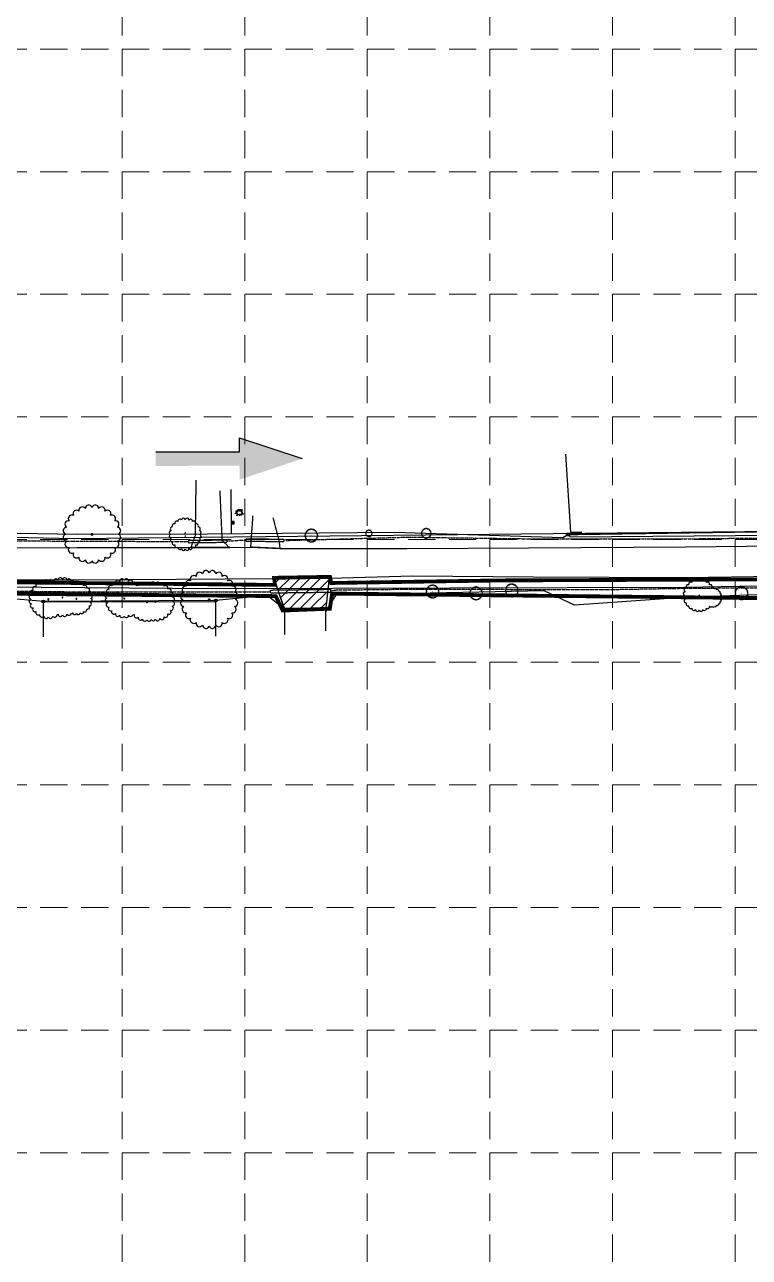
# Model space of a CAD drawing. Header units: inches. Extents: x 2602013 to 2607782, y 7036322 to 7039931.
# Drawn here: x 2605816 to 2606348, y 7038139 to 7039044 of the extents above; entities that cross this region are included whole.
import ezdxf

# ---------------------------------------------------------------- set-up
doc = ezdxf.new("R2010")
doc.units = ezdxf.units.IN
doc.header["$MEASUREMENT"] = 0
for name, pattern in [('DASHED', [0.8, 0.75, -0.05]), ('HIDDEN', [0.375, 0.25, -0.125]), ('SCREEK', [1.04, 0.9, -0.035, 0, -0.035, 0, -0.035, 0, -0.035])]:
    doc.linetypes.add(name, pattern=pattern)
for name, color, linetype in [('ARROWS', 252, 'Continuous'), ('BLDG', 192, 'Continuous'), ('DITCH', 7, 'SCREEK'), ('EASPH-PVMT', 7, 'Continuous'), ('EG-PVMT', 250, 'HIDDEN'), ('EGAS', 50, 'DASHED'), ('ETEL', 33, 'DASHED'), ('EXSTSEW', 5, 'DASHED'), ('FENCEBW', 7, 'BWF'), ('GRID', 254, 'HIDDEN'), ('HATCH', 10, 'Continuous'), ('LIMITS OF DISTURBANCE', 1, 'HIDDEN'), ('PWAT', 4, 'Continuous'), ('SILT FENCE', 200, 'Continuous'), ('TREE', 250, 'Continuous'), ('TREET', 250, 'Continuous')]:
    doc.layers.add(name, color=color, linetype=linetype)
doc.styles.get("Standard").update_dxf_attribs({"font": 'ARIAL.TTF'})
doc.styles.add('UTIL', font='romans.shx', dxfattribs={"width": 0.9})
doc.linetypes.add('ASPH-E', pattern='A,0.45,-0.05,0.9,[138,ltypeshp.shx,S=0.013,R=0,X=0,Y=0],0.45', length=1.85)
doc.linetypes.add('ASPH-E2', pattern='A,0.45,-0.05,0.9,[138,ltypeshp.shx,S=-0.013,R=0,X=0,Y=0],0.45', length=1.85)
doc.linetypes.add('BARBWIRE_1', pattern='A,1,-0.1,["X",Standard,S=0.075,R=0,X=-0.025,Y=-0.0375],-0.1', length=1.2)
doc.linetypes.add('BWF', pattern='A,0.9,-0.05,[135,ltypeshp.shx,S=0.03,R=0,X=0,Y=0],-0.05', length=1)
doc.linetypes.add('GAS', pattern='A,0.8,-0.05,0.8,-0.05,0.8,-0.12,["GAS",UTIL,S=0.08,R=0,X=-0.1,Y=-0.04],-0.15', length=2.77)
doc.linetypes.add('TELE', pattern='A,0.8,-0.05,0.8,-0.05,0.8,-0.15,["TELE",UTIL,S=0.08,R=0,X=-0.1,Y=-0.04],-0.2', length=2.85)

# ---------------------------------------------------------------- blocks, each defined once
blk = doc.blocks.new('treet')
at = {"layer": 'TREET', "const_width": 0.5}
blk.add_lwpolyline([(-0.25, 0, 1), (0.25, 0, 1)], format="xyb", close=True, dxfattribs=at)
blk = doc.blocks.new('A$C33723172')
at = {"layer": 'ARROWS', "color": 7}
for p, q in [((11.14, 24.49), (5.46, 10.23)), ((7.83, 9.28), (0, 0)), ((5.46, 10.23), (7.83, 9.28))]:
    blk.add_line(p, q, dxfattribs=at)
for points in [[(11.14, 24.49), (8.77, 25.44), (5.46, 10.23), (3.08, 11.17)], [(0.7, 12.12), (7.83, 9.28), (0, 0), (7.83, 9.28)]]:
    blk.add_solid(points, dxfattribs=at)

msp = doc.modelspace()

# ---------------------------------------------------------------- hatches: boundary and pattern name
at = {"layer": 'HATCH'}
h = msp.add_hatch(dxfattribs=at)
h.set_pattern_fill('ANSI31', color=0, scale=42, style=0)
h.set_pattern_definition([(45, (-1042197.7116, -2815254.158), (-3.7123106011, 3.7123106011), [])])
h.paths.add_polyline_path([(2606039.33, 7038638.16), (2605998.82, 7038637.38), (2606005.92, 7038616.08), (2606036.92, 7038616.26)])

# ---------------------------------------------------------------- linework, layer by layer
at = {"layer": 'BLDG'}
for p, q in [((2605829.34, 7038620.51), (2605955.82, 7038620.88)), ((2605829.41, 7038595.02), (2605829.34, 7038620.51)), ((2605955.9, 7038595.38), (2605955.82, 7038620.88))]:
    msp.add_line(p, q, dxfattribs=at)
at = {"layer": 'DITCH'}
for p, q in [((2605762.04, 7038665.71), (2605854.39, 7038665.13)), ((2605964.04, 7038665.2), (2605978.27, 7038666.08)), ((2606007.31, 7038665.67), (2606096.76, 7038668.1)), ((2606096.76, 7038668.1), (2606185.96, 7038666.89)), ((2606185.96, 7038666.89), (2606300.68, 7038666.85)), ((2606300.68, 7038666.85), (2606393.37, 7038667.91)), ((2605854.39, 7038665.13), (2605935.83, 7038664.9)), ((2606043.09, 7038629.28), (2606101.2, 7038629.97)), ((2606101.2, 7038629.97), (2606240.02, 7038629.57)), ((2606240.02, 7038629.57), (2606300, 7038630.59)), ((2606300, 7038630.59), (2606396.05, 7038631.26)), ((2605754.79, 7038629.08), (2605855.64, 7038627.95)), ((2605855.64, 7038627.95), (2605994.53, 7038627.99)), ((2605994.53, 7038627.99), (2605996, 7038628.21)), ((2606040.02, 7038628.79), (2606043.09, 7038629.28))]:
    msp.add_line(p, q, dxfattribs=at)
at = {"layer": 'EASPH-PVMT', "linetype": 'ASPH-E2'}
for p, q in [((2605761.56, 7038660.09), (2605854.24, 7038660.46)), ((2605854.24, 7038660.46), (2605937.73, 7038660.51)), ((2605937.73, 7038660.51), (2605966.19, 7038660.4)), ((2605966.19, 7038660.4), (2605981.6, 7038660.67)), ((2605981.6, 7038660.67), (2606002.99, 7038659.74)), ((2606002.99, 7038659.74), (2606096.2, 7038659.81)), ((2606096.2, 7038659.81), (2606185.49, 7038660.2)), ((2606185.49, 7038660.2), (2606300.92, 7038660.97)), ((2606300.92, 7038660.97), (2606394.46, 7038662.11))]:
    msp.add_line(p, q, dxfattribs=at)
at = {"layer": 'EASPH-PVMT', "linetype": 'ASPH-E'}
for p, q in [((2606039.26, 7038638.02), (2606100.55, 7038639.78)), ((2606100.55, 7038639.78), (2606188.98, 7038638.86)), ((2606188.98, 7038638.86), (2606300.42, 7038638.51)), ((2606300.42, 7038638.51), (2606394.9, 7038639.84)), ((2605757.76, 7038636.73), (2605855.72, 7038636.76)), ((2605855.72, 7038636.76), (2605998.44, 7038637.69)), ((2605998.44, 7038637.69), (2606039.26, 7038638.02))]:
    msp.add_line(p, q, dxfattribs=at)
at = {"layer": 'EG-PVMT'}
for p, q in [((2605940.98, 7038669.42), (2605941.53, 7038710.01)), ((2605958.83, 7038701.99), (2605960.43, 7038665.58)), ((2605981.6, 7038660.67), (2605983.24, 7038683.78)), ((2605997.87, 7038682.22), (2606002.2, 7038665.81)), ((2605937.73, 7038660.51), (2605940.98, 7038669.42)), ((2606002.2, 7038665.81), (2606002.99, 7038659.74)), ((2605966.19, 7038660.4), (2605937.73, 7038660.51)), ((2605960.43, 7038665.58), (2605966.19, 7038660.4)), ((2606002.99, 7038659.74), (2605981.6, 7038660.67)), ((2606039.26, 7038638.02), (2605998.44, 7038637.69)), ((2605998.44, 7038637.69), (2606006.44, 7038615.22)), ((2606036.69, 7038613.68), (2606039.26, 7038638.02)), ((2606006.44, 7038615.22), (2606006.31, 7038596.33)), ((2606036.65, 7038599.36), (2606036.69, 7038613.68))]:
    msp.add_line(p, q, dxfattribs=at)
at = {"layer": 'EGAS', "color": 7}
for p, q in [((2605967.71, 7038679.46), (2605969.29, 7038677.88)), ((2605969.29, 7038679.46), (2605967.71, 7038677.88))]:
    msp.add_line(p, q, dxfattribs=at)
at = {"layer": 'EGAS', "color": 7, "linetype": 'GAS', "ltscale": 0.8}
for p, q in [((2605515.02, 7038674.55), (2605851.92, 7038667.09)), ((2605851.92, 7038667.09), (2606555.16, 7038674.42))]:
    msp.add_line(p, q, dxfattribs=at)
at = {"layer": 'EGAS', "color": 7}
msp.add_lwpolyline([(2605969.29, 7038679.46), (2605967.71, 7038679.46), (2605967.71, 7038677.88), (2605969.29, 7038677.88)], close=True, dxfattribs=at)
at = {"layer": 'ETEL', "color": 252, "linetype": 'TELE', "ltscale": 0.8}
for p, q in [((2605729.73, 7038672.64), (2605854.04, 7038670.17)), ((2605854.04, 7038670.17), (2605949.78, 7038670.52)), ((2605949.78, 7038670.52), (2606086.95, 7038671.62)), ((2606086.95, 7038671.62), (2606210.58, 7038667.78)), ((2606210.58, 7038667.78), (2606214.37, 7038670.03)), ((2606214.37, 7038670.03), (2606216.11, 7038668.2)), ((2606216.11, 7038668.2), (2606473.34, 7038670.28))]:
    msp.add_line(p, q, dxfattribs=at)
at = {"layer": 'ETEL', "color": 252}
for p, q in [((2606213.32, 7038671.08), (2606215.42, 7038668.98)), ((2606215.42, 7038671.08), (2606213.32, 7038668.98)), ((2606214.37, 7038670.03), (2606478.07, 7038673.97))]:
    msp.add_line(p, q, dxfattribs=at)
msp.add_lwpolyline([(2606213.32, 7038671.08), (2606215.42, 7038671.08), (2606215.42, 7038668.98), (2606213.32, 7038668.98)], close=True, dxfattribs=at)
at = {"layer": 'EXSTSEW'}
for p, q in [((2605935.82, 7038665.77), (2605964.03, 7038666.12)), ((2605935.82, 7038665.77), (2605935.84, 7038664.02)), ((2605964.03, 7038666.12), (2605964.05, 7038664.37)), ((2605978.26, 7038665.2), (2605978.28, 7038666.95)), ((2605978.28, 7038666.95), (2606005.76, 7038666.58)), ((2606005.76, 7038666.58), (2606005.74, 7038664.83)), ((2605935.84, 7038664.02), (2605964.05, 7038664.37)), ((2605978.26, 7038665.2), (2606005.74, 7038664.83)), ((2605995.98, 7038629.26), (2606040, 7038629.84)), ((2606040, 7038629.84), (2606040.03, 7038627.74)), ((2605996.01, 7038627.16), (2605995.98, 7038629.26)), ((2605996.01, 7038627.16), (2606040.03, 7038627.74))]:
    msp.add_line(p, q, dxfattribs=at)
at = {"layer": 'FENCEBW', "ltscale": 0.5}
for p, q in [((2606212.51, 7038729.03), (2606216.35, 7038671.71)), ((2605967.54, 7038671.05), (2605967.22, 7038703.1)), ((2606216.35, 7038671.71), (2606224.7, 7038671.76))]:
    msp.add_line(p, q, dxfattribs=at)
at = {"layer": 'FENCEBW', "linetype": 'BARBWIRE_1'}
for p, q in [((2605829.34, 7038620.86), (2605779.03, 7038625.35)), ((2605955.82, 7038621.58), (2605829.34, 7038620.86)), ((2605993.6, 7038625.19), (2605955.82, 7038621.58)), ((2606006.44, 7038615.22), (2605993.6, 7038625.19)), ((2606044.09, 7038625.74), (2606036.69, 7038613.68)), ((2606101.21, 7038626.8), (2606044.09, 7038625.74)), ((2606196.86, 7038628.58), (2606101.21, 7038626.8)), ((2606219.2, 7038618.12), (2606196.86, 7038628.58)), ((2606298.98, 7038623.75), (2606219.2, 7038618.12)), ((2606395.69, 7038627.17), (2606298.98, 7038623.75))]:
    msp.add_line(p, q, dxfattribs=at)
for centre in [(2605829.34, 7038620.86), (2605955.82, 7038621.58)]:
    msp.add_circle(centre, 1.05, dxfattribs=at)
at = {"layer": 'GRID', "color": 252, "linetype": 'HIDDEN', "lineweight": 0, "ltscale": 80}
for p, q in [((2605887.11, 7039836.31), (2605887.11, 7036685.92)), ((2605977.11, 7039836.31), (2605977.11, 7036685.92)), ((2606067.11, 7039836.31), (2606067.11, 7036685.92)), ((2606157.11, 7039836.31), (2606157.11, 7036685.92)), ((2606247.11, 7039836.31), (2606247.11, 7036685.92)), ((2606337.11, 7039836.31), (2606337.11, 7036685.92)), ((2602107.11, 7039026.31), (2607687.11, 7039026.31)), ((2602107.11, 7038936.31), (2607687.11, 7038936.31)), ((2602107.11, 7038846.31), (2607687.11, 7038846.31)), ((2602107.11, 7038756.31), (2607687.11, 7038756.31)), ((2602107.11, 7038666.31), (2607687.11, 7038666.31)), ((2602107.11, 7038576.31), (2607687.11, 7038576.31)), ((2602107.11, 7038486.31), (2607687.11, 7038486.31)), ((2602107.11, 7038396.31), (2607687.11, 7038396.31)), ((2602107.11, 7038306.31), (2607687.11, 7038306.31)), ((2602107.11, 7038216.31), (2607687.11, 7038216.31))]:
    msp.add_line(p, q, dxfattribs=at)
at = {"layer": 'HATCH', "color": 0}
msp.add_lwpolyline([(2606039.33, 7038638.16), (2605998.82, 7038637.38), (2606005.92, 7038616.08), (2606036.92, 7038616.26)], close=True, dxfattribs=at)
at = {"layer": 'LIMITS OF DISTURBANCE', "ltscale": 30, "const_width": 2.8}
for points in [[(2606428.98, 7038637.37), (2606165.68, 7038636.32), (2606040.72, 7038634.44), (2606039.77, 7038638.95), (2605998.7, 7038638.24), (2605999.41, 7038633.02), (2605557.5, 7038637.34), (2605503.57, 7038640.75), (2605500.92, 7038638.86), (2605008.91, 7038644.19)], [(2605009.11, 7038634.39), (2605498.96, 7038628.65), (2605500.76, 7038614.92), (2605563.2, 7038614.92), (2605563.53, 7038628.65), (2605999.94, 7038624.81), (2606005.02, 7038614.2), (2606039.65, 7038615.58), (2606041.27, 7038626.66), (2606519.25, 7038621.63)]]:
    msp.add_lwpolyline(points, dxfattribs=at)
at = {"layer": 'PWAT', "color": 4, "linetype": 'Continuous', "lineweight": 25}
for p, q in [((2606299.69, 7038631.32), (2607185.47, 7038648.57)), ((2605577.63, 7038633.43), (2605956.28, 7038630.42)), ((2605956.28, 7038630.42), (2606299.69, 7038631.32))]:
    msp.add_line(p, q, dxfattribs=at)
at = {"layer": 'TREE'}
for points in [[(2605884.31, 7038670.32, 0.836526), (2605883.65, 7038675.35, 0.836526), (2605881.7, 7038680.05, 0.836526), (2605878.61, 7038684.08, 0.836526), (2605874.58, 7038687.17, 0.836526), (2605869.89, 7038689.12, 0.832239), (2605865.02, 7038689.9, 0.832239), (2605860.15, 7038689.12, 0.836526), (2605855.45, 7038687.17, 0.836526), (2605851.42, 7038684.08, 0.836526), (2605848.33, 7038680.05, 0.836526), (2605846.39, 7038675.35, 0.836526), (2605845.72, 7038670.32, 0.836526), (2605846.39, 7038665.28, 0.836526), (2605848.33, 7038660.59, 0.836526), (2605851.42, 7038656.56, 0.836526), (2605855.45, 7038653.46, 0.836526), (2605860.15, 7038651.52, 0.832239), (2605865.02, 7038650.73, 0.832239), (2605869.89, 7038651.52, 0.836526), (2605874.58, 7038653.46, 0.836526), (2605878.61, 7038656.56, 0.836526), (2605881.7, 7038660.59, 0.836526), (2605883.65, 7038665.28, 0.836526)], [(2606030.33, 7038669.25, 0.836526), (2606030.18, 7038670.37, 0.836526), (2606029.75, 7038671.41, 0.836526), (2606029.06, 7038672.31, 0.836526), (2606028.17, 7038672.99, 0.836526), (2606027.13, 7038673.42, 0.832239), (2606026.04, 7038673.6, 0.832239), (2606024.96, 7038673.42, 0.836526), (2606023.92, 7038672.99, 0.836526), (2606023.02, 7038672.31, 0.836526), (2606022.34, 7038671.41, 0.836526), (2606021.9, 7038670.37, 0.836526), (2606021.76, 7038669.25, 0.836526), (2606021.9, 7038668.13, 0.836526), (2606022.34, 7038667.08, 0.836526), (2606023.02, 7038666.19, 0.836526), (2606023.92, 7038665.5, 0.836526), (2606024.96, 7038665.07, 0.832239), (2606026.04, 7038664.89, 0.832239), (2606027.13, 7038665.07, 0.836526), (2606028.17, 7038665.5, 0.836526), (2606029.06, 7038666.19, 0.836526), (2606029.75, 7038667.08, 0.836526), (2606030.18, 7038668.13, 0.836526)], [(2606070.46, 7038670.86, 0.836526), (2606070.38, 7038671.42, 0.836526), (2606070.17, 7038671.94, 0.836526), (2606069.82, 7038672.39, 0.836526), (2606069.38, 7038672.73, 0.836526), (2606068.86, 7038672.95, 0.832239), (2606068.31, 7038673.04, 0.832239), (2606067.77, 7038672.95, 0.836526), (2606067.25, 7038672.73, 0.836526), (2606066.8, 7038672.39, 0.836526), (2606066.46, 7038671.94, 0.836526), (2606066.24, 7038671.42, 0.836526), (2606066.17, 7038670.86, 0.836526), (2606066.24, 7038670.3, 0.836526), (2606066.46, 7038669.78, 0.836526), (2606066.8, 7038669.33, 0.836526), (2606067.25, 7038668.99, 0.836526), (2606067.77, 7038668.77, 0.832239), (2606068.31, 7038668.69, 0.832239), (2606068.86, 7038668.77, 0.836526), (2606069.38, 7038668.99, 0.836526), (2606069.82, 7038669.33, 0.836526), (2606070.17, 7038669.78, 0.836526), (2606070.38, 7038670.3, 0.836526)], [(2606113.6, 7038670.9, 0.836526), (2606113.49, 7038671.73, 0.836526), (2606113.17, 7038672.52, 0.836526), (2606112.65, 7038673.19, 0.836526), (2606111.98, 7038673.7, 0.836526), (2606111.2, 7038674.03, 0.832239), (2606110.39, 7038674.16, 0.832239), (2606109.58, 7038674.03, 0.836526), (2606108.79, 7038673.7, 0.836526), (2606108.12, 7038673.19, 0.836526), (2606107.61, 7038672.52, 0.836526), (2606107.28, 7038671.73, 0.836526), (2606107.17, 7038670.9, 0.836526), (2606107.28, 7038670.06, 0.836526), (2606107.61, 7038669.27, 0.836526), (2606108.12, 7038668.6, 0.836526), (2606108.79, 7038668.09, 0.836526), (2606109.58, 7038667.76, 0.832239), (2606110.39, 7038667.63, 0.832239), (2606111.2, 7038667.76, 0.836526), (2606111.98, 7038668.09, 0.836526), (2606112.65, 7038668.6, 0.836526), (2606113.17, 7038669.27, 0.836526), (2606113.49, 7038670.06, 0.836526)], [(2605970.32, 7038622.34, 0.836526), (2605969.65, 7038627.37, 0.836526), (2605967.71, 7038632.07, 0.836526), (2605964.62, 7038636.1, 0.836526), (2605960.58, 7038639.19, 0.836526), (2605955.89, 7038641.13, 0.832239), (2605951.02, 7038641.92, 0.832239), (2605946.15, 7038641.13, 0.836526), (2605941.46, 7038639.19, 0.836526), (2605937.43, 7038636.1, 0.836526), (2605934.34, 7038632.07, 0.836526), (2605932.39, 7038627.37, 0.836526), (2605931.73, 7038622.34, 0.836526), (2605932.39, 7038617.3, 0.836526), (2605934.34, 7038612.6, 0.836526), (2605937.43, 7038608.57, 0.836526), (2605941.46, 7038605.48, 0.836526), (2605946.15, 7038603.54, 0.832239), (2605951.02, 7038602.75, 0.832239), (2605955.89, 7038603.54, 0.836526), (2605960.58, 7038605.48, 0.836526), (2605964.62, 7038608.57, 0.836526), (2605967.71, 7038612.6, 0.836526), (2605969.65, 7038617.3, 0.836526)], [(2606119.3, 7038628.18, 0.836526), (2606119.16, 7038629.3, 0.836526), (2606118.73, 7038630.34, 0.836526), (2606118.04, 7038631.24, 0.836526), (2606117.14, 7038631.92, 0.836526), (2606116.1, 7038632.35, 0.832239), (2606115.02, 7038632.53, 0.832239), (2606113.94, 7038632.35, 0.836526), (2606112.89, 7038631.92, 0.836526), (2606112, 7038631.24, 0.836526), (2606111.31, 7038630.34, 0.836526), (2606110.88, 7038629.3, 0.836526), (2606110.73, 7038628.18, 0.836526), (2606110.88, 7038627.06, 0.836526), (2606111.31, 7038626.02, 0.836526), (2606112, 7038625.12, 0.836526), (2606112.89, 7038624.43, 0.836526), (2606113.94, 7038624, 0.832239), (2606115.02, 7038623.82, 0.832239), (2606116.1, 7038624, 0.836526), (2606117.14, 7038624.43, 0.836526), (2606118.04, 7038625.12, 0.836526), (2606118.73, 7038626.02, 0.836526), (2606119.16, 7038627.06, 0.836526)], [(2606151.2, 7038626.84, 0.836526), (2606151.05, 7038627.96, 0.836526), (2606150.62, 7038629.01, 0.836526), (2606149.93, 7038629.9, 0.836526), (2606149.04, 7038630.59, 0.836526), (2606148, 7038631.02, 0.832239), (2606146.91, 7038631.2, 0.832239), (2606145.83, 7038631.02, 0.836526), (2606144.79, 7038630.59, 0.836526), (2606143.89, 7038629.9, 0.836526), (2606143.21, 7038629.01, 0.836526), (2606142.77, 7038627.96, 0.836526), (2606142.63, 7038626.84, 0.836526), (2606142.77, 7038625.72, 0.836526), (2606143.21, 7038624.68, 0.836526), (2606143.89, 7038623.79, 0.836526), (2606144.79, 7038623.1, 0.836526), (2606145.83, 7038622.67, 0.832239), (2606146.91, 7038622.49, 0.832239), (2606148, 7038622.67, 0.836526), (2606149.04, 7038623.1, 0.836526), (2606149.93, 7038623.79, 0.836526), (2606150.62, 7038624.68, 0.836526), (2606151.05, 7038625.72, 0.836526)], [(2606177.45, 7038628.95, 0.836526), (2606177.3, 7038630.07, 0.836526), (2606176.87, 7038631.11, 0.836526), (2606176.18, 7038632.01, 0.836526), (2606175.29, 7038632.69, 0.836526), (2606174.24, 7038633.13, 0.832239), (2606173.16, 7038633.3, 0.832239), (2606172.08, 7038633.13, 0.836526), (2606171.03, 7038632.69, 0.836526), (2606170.14, 7038632.01, 0.836526), (2606169.45, 7038631.11, 0.836526), (2606169.02, 7038630.07, 0.836526), (2606168.87, 7038628.95, 0.836526), (2606169.02, 7038627.83, 0.836526), (2606169.45, 7038626.79, 0.836526), (2606170.14, 7038625.89, 0.836526), (2606171.03, 7038625.2, 0.836526), (2606172.08, 7038624.77, 0.832239), (2606173.16, 7038624.6, 0.832239), (2606174.24, 7038624.77, 0.836526), (2606175.29, 7038625.2, 0.836526), (2606176.18, 7038625.89, 0.836526), (2606176.87, 7038626.79, 0.836526), (2606177.3, 7038627.83, 0.836526)], [(2606346.12, 7038626.96, 0.836526), (2606345.97, 7038628.08, 0.836526), (2606345.54, 7038629.12, 0.836526), (2606344.85, 7038630.02, 0.836526), (2606343.96, 7038630.71, 0.836526), (2606342.91, 7038631.14, 0.832239), (2606341.83, 7038631.31, 0.832239), (2606340.75, 7038631.14, 0.836526), (2606339.71, 7038630.71, 0.836526), (2606338.81, 7038630.02, 0.836526), (2606338.12, 7038629.12, 0.836526), (2606337.69, 7038628.08, 0.836526), (2606337.54, 7038626.96, 0.836526), (2606337.69, 7038625.84, 0.836526), (2606338.12, 7038624.8, 0.836526), (2606338.81, 7038623.9, 0.836526), (2606339.71, 7038623.21, 0.836526), (2606340.75, 7038622.78, 0.832239), (2606341.83, 7038622.61, 0.832239), (2606342.91, 7038622.78, 0.836526), (2606343.96, 7038623.21, 0.836526), (2606344.85, 7038623.9, 0.836526), (2606345.54, 7038624.8, 0.836526), (2606345.97, 7038625.84, 0.836526)]]:
    msp.add_lwpolyline(points, format="xyb", close=True, dxfattribs=at)
msp.add_lwpolyline([(2605974.36, 7038688.58), (2605974.36, 7038688.57), (2605974.33, 7038688.49), (2605974.28, 7038688.36), (2605974.22, 7038688.19), (2605974.17, 7038688.02), (2605974.15, 7038687.85), (2605974.17, 7038687.72), (2605974.26, 7038687.64), (2605974.42, 7038687.63), (2605974.63, 7038687.67), (2605974.88, 7038687.76), (2605975.13, 7038687.86), (2605975.36, 7038687.97), (2605975.55, 7038688.06), (2605975.68, 7038688.12), (2605975.72, 7038688.13), (2605975.65, 7038688.08), (2605975.5, 7038687.97), (2605975.29, 7038687.82), (2605975.05, 7038687.64), (2605974.81, 7038687.45), (2605974.6, 7038687.26), (2605974.44, 7038687.08), (2605974.37, 7038686.92), (2605974.39, 7038686.8), (2605974.51, 7038686.71), (2605974.68, 7038686.64), (2605974.89, 7038686.6), (2605975.12, 7038686.56), (2605975.32, 7038686.54), (2605975.49, 7038686.52), (2605975.6, 7038686.5), (2605975.63, 7038686.47), (2605975.58, 7038686.42), (2605975.5, 7038686.37), (2605975.39, 7038686.31), (2605975.27, 7038686.23), (2605975.17, 7038686.14), (2605975.12, 7038686.05), (2605975.12, 7038685.93), (2605975.2, 7038685.81), (2605975.34, 7038685.67), (2605975.52, 7038685.54), (2605975.71, 7038685.41), (2605975.89, 7038685.29), (2605976.04, 7038685.18), (2605976.14, 7038685.1), (2605976.17, 7038685.05), (2605976.1, 7038685.02), (2605975.96, 7038685.02), (2605975.76, 7038685.04), (2605975.53, 7038685.06), (2605975.29, 7038685.08), (2605975.05, 7038685.09), (2605974.85, 7038685.08), (2605974.69, 7038685.03), (2605974.6, 7038684.95), (2605974.57, 7038684.84), (2605974.57, 7038684.72), (2605974.6, 7038684.6), (2605974.64, 7038684.48), (2605974.67, 7038684.38), (2605974.68, 7038684.32), (2605974.65, 7038684.31), (2605974.57, 7038684.35), (2605974.45, 7038684.42), (2605974.3, 7038684.53), (2605974.13, 7038684.65), (2605973.95, 7038684.76), (2605973.79, 7038684.84), (2605973.64, 7038684.89), (2605973.53, 7038684.88), (2605973.46, 7038684.81), (2605973.43, 7038684.69), (2605973.42, 7038684.53), (2605973.43, 7038684.36), (2605973.45, 7038684.19), (2605973.47, 7038684.03), (2605973.48, 7038683.92), (2605973.46, 7038683.86), (2605973.42, 7038683.87), (2605973.35, 7038683.93), (2605973.26, 7038684.04), (2605973.14, 7038684.16), (2605973, 7038684.29), (2605972.84, 7038684.39), (2605972.67, 7038684.47), (2605972.48, 7038684.49), (2605972.28, 7038684.44), (2605972.07, 7038684.35), (2605971.88, 7038684.22), (2605971.69, 7038684.08), (2605971.54, 7038683.95), (2605971.42, 7038683.85), (2605971.34, 7038683.79), (2605971.32, 7038683.8), (2605971.35, 7038683.89), (2605971.43, 7038684.05), (2605971.54, 7038684.25), (2605971.65, 7038684.49), (2605971.74, 7038684.74), (2605971.81, 7038684.98), (2605971.82, 7038685.19), (2605971.76, 7038685.36), (2605971.62, 7038685.47), (2605971.41, 7038685.53), (2605971.15, 7038685.55), (2605970.89, 7038685.55), (2605970.63, 7038685.53), (2605970.41, 7038685.51), (2605970.24, 7038685.51), (2605970.16, 7038685.53), (2605970.18, 7038685.59), (2605970.29, 7038685.69), (2605970.45, 7038685.81), (2605970.65, 7038685.95), (2605970.85, 7038686.11), (2605971.03, 7038686.28), (2605971.17, 7038686.45), (2605971.24, 7038686.62), (2605971.22, 7038686.78), (2605971.13, 7038686.93), (2605970.99, 7038687.06), (2605970.84, 7038687.17), (2605970.69, 7038687.26), (2605970.57, 7038687.32), (2605970.51, 7038687.34), (2605970.53, 7038687.33), (2605970.65, 7038687.28), (2605970.85, 7038687.2), (2605971.11, 7038687.1), (2605971.39, 7038687.01), (2605971.68, 7038686.93), (2605971.94, 7038686.87), (2605972.15, 7038686.86), (2605972.28, 7038686.9), (2605972.31, 7038687.01), (2605972.27, 7038687.17), (2605972.16, 7038687.36), (2605972.01, 7038687.57), (2605971.85, 7038687.77), (2605971.7, 7038687.96), (2605971.57, 7038688.1), (2605971.5, 7038688.19), (2605971.49, 7038688.21), (2605971.55, 7038688.17), (2605971.65, 7038688.09), (2605971.79, 7038687.99), (2605971.95, 7038687.89), (2605972.13, 7038687.82), (2605972.29, 7038687.77), (2605972.45, 7038687.79), (2605972.57, 7038687.87), (2605972.67, 7038688), (2605972.75, 7038688.17), (2605972.81, 7038688.34), (2605972.85, 7038688.51), (2605972.88, 7038688.64), (2605972.9, 7038688.71), (2605972.91, 7038688.71), (2605972.93, 7038688.62), (2605972.94, 7038688.46), (2605972.96, 7038688.25), (2605972.98, 7038688.02), (2605973.03, 7038687.79), (2605973.09, 7038687.59), (2605973.17, 7038687.45), (2605973.28, 7038687.39), (2605973.42, 7038687.43), (2605973.58, 7038687.55), (2605973.75, 7038687.73), (2605973.91, 7038687.94), (2605974.07, 7038688.15), (2605974.2, 7038688.35), (2605974.3, 7038688.5)], close=True, dxfattribs=at)
for centre, radius, start, end in [((2605823.13, 7038630.25), 1.72, 62.67327, 222.32673), ((2605825.45, 7038632.57), 1.72, 47.67327, 207.32673), ((2605828.29, 7038634.21), 1.72, 32.67327, 192.32673), ((2605831.41, 7038635.1), 1.67, 19.66136, 178.73552), ((2605834.56, 7038635.1), 1.67, 1.26448, 160.33864), ((2605837.68, 7038634.21), 1.72, 128.54044, 147.32673), ((2605835.84, 7038634.01), 1.72, 47.67327, 63.69768), ((2605838.68, 7038635.65), 1.72, 32.67327, 192.32673), ((2605841.8, 7038636.55), 1.67, 19.66136, 178.73552), ((2605844.95, 7038636.55), 1.67, 1.26448, 160.33864), ((2605848.07, 7038635.65), 1.72, 347.67327, 147.32673), ((2605850.91, 7038634.01), 1.72, 26.48336, 132.32673), ((2605852.26, 7038633.4), 1.39, 19.66136, 82.28037), ((2605854.89, 7038633.4), 1.39, 1.26448, 160.33864), ((2605857.49, 7038632.66), 1.43, 347.67327, 147.32673), ((2605859.85, 7038631.29), 1.43, 332.67327, 132.32673), ((2605861.79, 7038629.36), 1.43, 317.67327, 117.32673), ((2605877.18, 7038628.06), 1.72, 77.67327, 237.32673), ((2605878.82, 7038630.9), 1.72, 62.67327, 222.32673), ((2605881.13, 7038633.22), 1.72, 47.67327, 207.32673), ((2605883.97, 7038634.86), 1.72, 32.67327, 192.32673), ((2605887.09, 7038635.75), 1.67, 19.66136, 178.73552), ((2605890.24, 7038635.75), 1.67, 1.26448, 160.33864), ((2605893.36, 7038634.86), 1.72, 347.67327, 147.32673), ((2605896.2, 7038633.22), 1.72, 332.67327, 132.32673), ((2605898.52, 7038630.9), 1.72, 74.9892, 117.32673), ((2605900.62, 7038632.11), 1.72, 32.67327, 164.71912), ((2605903.74, 7038633), 1.67, 19.66136, 178.73552), ((2605906.89, 7038633), 1.67, 27.03798, 160.33864), ((2605910.01, 7038633.37), 1.67, 19.66136, 166.28666), ((2605913.16, 7038633.37), 1.67, 1.26448, 160.33864), ((2605916.28, 7038632.47), 1.72, 347.67327, 147.32673), ((2605919.11, 7038630.83), 1.72, 332.67327, 132.32673), ((2605921.43, 7038628.52), 1.72, 317.67327, 117.32673), ((2606301.12, 7038629.4), 1.43, 77.67327, 237.32673), ((2606302.49, 7038631.77), 1.43, 62.67327, 222.32673), ((2606304.42, 7038633.7), 1.43, 47.67327, 207.32673), ((2606306.78, 7038635.07), 1.43, 32.67327, 192.32673), ((2606309.38, 7038635.81), 1.39, 19.66136, 178.73552), ((2606312.01, 7038635.81), 1.39, 1.26448, 160.33864), ((2606314.61, 7038635.07), 1.43, 347.67327, 147.32673), ((2606316.97, 7038633.7), 1.43, 332.67327, 132.32673), ((2606318.91, 7038631.77), 1.43, 317.67327, 117.32673), ((2606320.27, 7038629.4), 1.43, 74.00975, 102.32673), ((2606321.05, 7038630.04), 0.836, 1.26448, 116.96063), ((2606322.61, 7038629.59), 0.86, 347.67327, 147.32673), ((2606324.03, 7038628.77), 0.86, 332.67327, 132.32673), ((2605820.64, 7038624.25), 1.72, 92.67327, 252.32673), ((2605820.64, 7038620.97), 1.72, 107.67327, 267.32673), ((2605821.49, 7038627.41), 1.72, 77.67327, 237.32673), ((2605863.15, 7038626.99), 1.43, 302.67327, 102.32673), ((2605863.86, 7038624.35), 1.43, 287.67327, 87.32673), ((2605863.86, 7038621.62), 1.43, 272.67327, 72.32673), ((2605876.33, 7038624.9), 1.72, 92.67327, 252.32673), ((2605876.33, 7038621.62), 1.72, 107.67327, 267.32673), ((2605923.07, 7038625.68), 1.72, 302.67327, 102.32673), ((2605923.92, 7038622.51), 1.72, 287.67327, 87.32673), ((2605923.92, 7038619.23), 1.72, 272.67327, 72.32673), ((2606300.41, 7038626.76), 1.43, 92.67327, 252.32673), ((2606300.41, 7038624.03), 1.43, 107.67327, 267.32673), ((2606301.12, 7038621.39), 1.43, 122.67327, 282.32673), ((2606325.19, 7038627.61), 0.86, 317.67327, 117.32673), ((2606325.19, 7038619.97), 0.86, 242.67327, 42.32673), ((2606326, 7038626.19), 0.86, 302.67327, 102.32673), ((2606326, 7038621.39), 0.86, 257.67327, 57.32673), ((2606326.43, 7038624.61), 0.86, 287.67327, 87.32673), ((2606326.43, 7038622.97), 0.86, 272.67327, 72.32673), ((2605821.49, 7038617.8), 1.72, 122.67327, 282.32673), ((2605823.13, 7038614.96), 1.72, 137.67327, 297.32673), ((2605825.45, 7038612.64), 1.72, 152.67327, 312.32673), ((2605828.29, 7038611), 1.72, 167.67327, 327.32673), ((2605837.68, 7038611), 1.72, 212.67327, 12.32673), ((2605840.52, 7038612.64), 1.72, 227.67327, 243.69768), ((2605838.68, 7038612.45), 1.72, 308.54044, 327.32673), ((2605841.8, 7038611.56), 1.67, 181.26448, 340.33864), ((2605844.95, 7038611.56), 1.67, 199.66136, 358.73552), ((2605848.07, 7038612.45), 1.72, 212.67327, 340.95008), ((2605849.66, 7038613.32), 1.43, 271.35402, 327.32673), ((2605852.26, 7038612.58), 1.39, 181.26448, 340.33864), ((2605854.89, 7038612.58), 1.39, 199.66136, 358.73552), ((2605857.49, 7038613.32), 1.43, 212.67327, 12.32673), ((2605859.85, 7038614.69), 1.43, 227.67327, 27.32673), ((2605861.79, 7038616.62), 1.43, 242.67327, 42.32673), ((2605863.15, 7038618.98), 1.43, 257.67327, 57.32673), ((2605877.18, 7038618.45), 1.72, 122.67327, 282.32673), ((2605878.82, 7038615.61), 1.72, 137.67327, 297.32673), ((2605881.13, 7038613.29), 1.72, 152.67327, 312.32673), ((2605883.97, 7038611.65), 1.72, 167.67327, 327.32673), ((2605895.47, 7038612.86), 1.72, 254.9892, 297.32673), ((2605897.79, 7038610.54), 1.72, 152.67327, 312.32673), ((2605919.11, 7038610.91), 1.72, 227.67327, 27.32673), ((2605921.43, 7038613.23), 1.72, 242.67327, 42.32673), ((2605923.07, 7038616.06), 1.72, 257.67327, 57.32673), ((2606302.49, 7038619.03), 1.43, 137.67327, 297.32673), ((2606304.42, 7038617.09), 1.43, 152.67327, 312.32673), ((2606306.78, 7038615.73), 1.43, 167.67327, 327.32673), ((2606309.38, 7038614.98), 1.39, 181.26448, 340.33864), ((2606312.01, 7038614.98), 1.39, 199.66136, 358.73552), ((2606314.61, 7038615.73), 1.43, 212.67327, 12.32673), ((2606316.97, 7038617.09), 1.43, 227.67327, 7.27667), ((2606317.91, 7038617.99), 0.86, 304.27697, 327.32673), ((2606319.47, 7038617.54), 0.836, 181.26448, 340.33864), ((2606321.05, 7038617.54), 0.836, 199.66136, 358.73552), ((2606322.61, 7038617.99), 0.86, 212.67327, 12.32673), ((2606324.03, 7038618.81), 0.86, 227.67327, 27.32673), ((2605831.41, 7038610.11), 1.67, 181.26448, 340.33864), ((2605834.56, 7038610.11), 1.67, 199.66136, 358.73552), ((2605887.09, 7038610.76), 1.67, 181.26448, 340.33864), ((2605890.24, 7038610.76), 1.67, 199.66136, 358.73552), ((2605893.36, 7038611.65), 1.72, 212.67327, 344.71912), ((2605900.62, 7038608.9), 1.72, 167.67327, 327.32673), ((2605903.74, 7038608.01), 1.67, 181.26448, 340.33864), ((2605906.89, 7038608.01), 1.67, 199.66136, 346.28666), ((2605910.01, 7038608.38), 1.67, 207.03798, 340.33864), ((2605913.16, 7038608.38), 1.67, 199.66136, 358.73552), ((2605916.28, 7038609.27), 1.72, 212.67327, 12.32673)]:
    msp.add_arc(centre, radius, start, end, dxfattribs=at)
for centre, major_axis, start_param, end_param in [((2605923.92, 7038674.15), (1.01, 1.01), 0.570256, 3.356735), ((2605925.28, 7038676.51), (-1.01, 1.01), -1.26234, 1.524139), ((2605927.22, 7038678.45), (-1.01, 1.01), -1.524139, 1.26234), ((2605929.58, 7038679.81), (1.01, 1.01), 6.068043, 8.854522), ((2605932.18, 7038680.56), (-0.985, 0.985), 4.270146, 7.046514), ((2605934.81, 7038680.56), (0.985, 0.985), 5.519856, 8.296224), ((2605937.41, 7038679.81), (-1.01, 1.01), 3.711849, 6.498327), ((2605939.77, 7038678.45), (1.01, 1.01), 5.020846, 7.807324), ((2605941.7, 7038676.51), (1.01, 1.01), 4.759046, 7.545525), ((2605943.07, 7038674.15), (-1.01, 1.01), 2.926451, 5.712929), ((2605923.21, 7038671.51), (-1.01, 1.01), -0.738741, 2.047738), ((2605923.21, 7038668.78), (1.01, 1.01), 1.093855, 3.880334), ((2605923.92, 7038666.14), (-1.01, 1.01), -0.215142, 2.571337), ((2605943.07, 7038666.14), (1.01, 1.01), 3.711849, 6.498327), ((2605943.78, 7038671.51), (1.01, 1.01), 4.235447, 7.021926), ((2605943.78, 7038668.78), (-1.01, 1.01), 2.402852, 5.18933), ((2605925.28, 7038663.77), (1.01, 1.01), 1.617454, 4.403932), ((2605927.22, 7038661.84), (1.01, 1.01), 1.879253, 4.665732), ((2605929.58, 7038660.47), (-1.01, 1.01), 0.570256, 3.356735), ((2605932.18, 7038659.73), (0.985, 0.985), 2.378264, 5.154632), ((2605934.81, 7038659.73), (-0.985, 0.985), 1.128554, 3.904921), ((2605937.41, 7038660.47), (1.01, 1.01), 2.926451, 5.712929), ((2605939.77, 7038661.84), (-1.01, 1.01), 1.617454, 4.403932), ((2605941.7, 7038663.77), (-1.01, 1.01), 1.879253, 4.665732)]:
    msp.add_ellipse(centre, major_axis=major_axis, ratio=1, start_param=start_param, end_param=end_param, dxfattribs=at)
at = {"layer": 'TREET'}
for centre, major_axis, start_param, end_param in [((2605832.98, 7038622.46), (-0.247, 0.247), 3.926991, 7.068583), ((2605832.98, 7038622.46), (-0.247, 0.247), 0.785398, 3.926991), ((2605843.38, 7038623.9), (-0.247, 0.247), 3.926991, 7.068583), ((2605843.38, 7038623.9), (-0.247, 0.247), 0.785398, 3.926991), ((2605853.58, 7038622.86), (-0.206, 0.206), 3.926991, 7.068583), ((2605853.58, 7038622.86), (-0.206, 0.206), 0.785398, 3.926991), ((2605888.67, 7038623.1), (-0.247, 0.247), 3.926991, 7.068583), ((2605888.67, 7038623.1), (-0.247, 0.247), 0.785398, 3.926991), ((2605905.32, 7038620.36), (-0.247, 0.247), 3.926991, 7.068583), ((2605905.32, 7038620.36), (-0.247, 0.247), 0.785398, 3.926991), ((2605911.58, 7038620.72), (-0.247, 0.247), 3.926991, 7.068583), ((2605911.58, 7038620.72), (-0.247, 0.247), 0.785398, 3.926991), ((2606310.7, 7038625.27), (-0.206, 0.206), 3.926991, 7.068583), ((2606310.7, 7038625.27), (-0.206, 0.206), 0.785398, 3.926991), ((2606320.26, 7038623.71), (0.124, 0.124), 5.497787, 8.63938), ((2606320.26, 7038623.71), (0.124, 0.124), 2.356194, 5.497787)]:
    msp.add_ellipse(centre, major_axis=major_axis, ratio=1, start_param=start_param, end_param=end_param, dxfattribs=at)

# ---------------------------------------------------------------- block references
at = {"layer": 'SILT FENCE', "color": 0, "ltscale": 30, "xscale": 3.99999999912486, "yscale": 4, "zscale": 4, "rotation": 111.8498237540236}
msp.add_blockref('A$C33723172', (2606019.37, 7038725.69), dxfattribs=at)
at = {"layer": 'TREET'}
for p, xscale, yscale, zscale in [((2605865.02, 7038670.09), 2.099160000216216, 2.099159999750555, 2.099159999947634), ((2606026.04, 7038669.2), 0.466480000410229, 0.4664799999445677, 0.4664799999883631), ((2606068.31, 7038670.84), 0.2332399999722838, 0.2332399999722838, 0.2332399999941815), ((2606110.39, 7038670.86), 0.349860000424087, 0.349860000424087, 0.3498599999912724), ((2605951.02, 7038622.11), 2.099160000216216, 2.099159999750555, 2.099159999947634), ((2606115.02, 7038628.13), 0.466480000410229, 0.4664799999445677, 0.4664799999883631), ((2606146.91, 7038626.79), 0.466480000410229, 0.4664799999445677, 0.4664799999883631), ((2606173.16, 7038628.9), 0.466480000410229, 0.4664799999445677, 0.4664799999883631), ((2606341.83, 7038626.91), 0.466480000410229, 0.4664799999445677, 0.4664799999883631)]:
    msp.add_blockref('treet', p, dxfattribs=dict(at, xscale=xscale, yscale=yscale, zscale=zscale))
at = {"layer": 'TREET', "xscale": 1.166199999739106, "yscale": 1.166199999861419, "zscale": 0.1166199999970908, "rotation": 191.776849009522}
for p in [(2605933.49, 7038671.18), (2605933.49, 7038668.85)]:
    msp.add_blockref('treet', p, dxfattribs=at)

doc.saveas('drawing.dxf')
